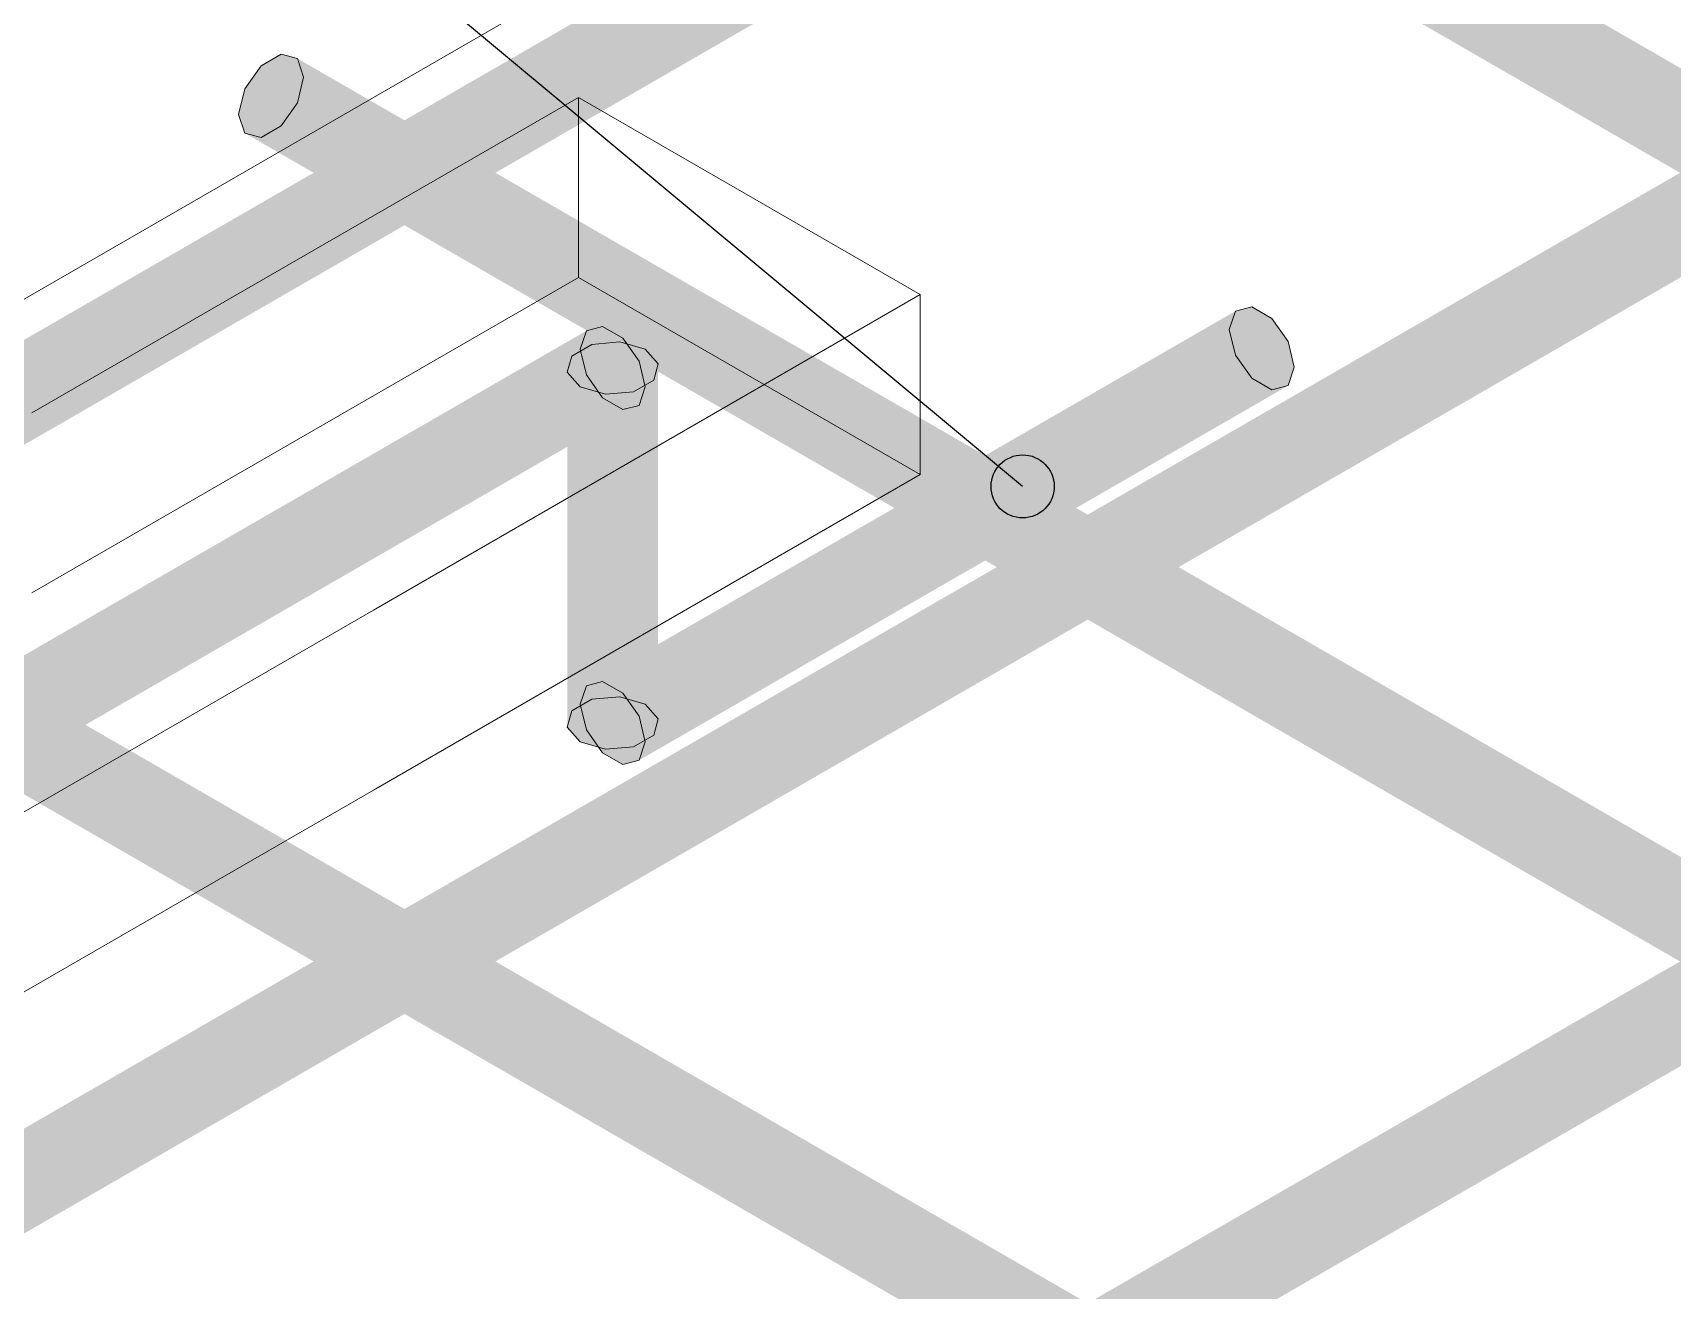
# Model space of a CAD drawing. Header units: metres. Extents: x 349021 to 349543, y 9281040 to 9281959.
# Drawn here: x 349206.8509 to 349207.2665, y 9281042.103 to 9281042.4219 of the extents above; entities that cross this region are included whole.
import ezdxf

# ---------------------------------------------------------------- set-up
doc = ezdxf.new("R2010")
doc.units = ezdxf.units.M
doc.header["$LTSCALE"] = 0.25
doc.layers.add('ISO-3D', color=7, linetype='CONTINUOUS', lineweight=13)
doc.layers.add('ISO-3D-ARISTAS', color=250, linetype='CONTINUOUS', lineweight=13)
doc.layers.add('LLAMADAS-NUM', color=30, linetype='CONTINUOUS', lineweight=25, true_color=0xc05014)

msp = doc.modelspace()

# ---------------------------------------------------------------- linework, layer by layer
at = {"layer": 'ISO-3D', "true_color": 0x865538}
for points in [[(349207.24714, 9281042.41808), (349207.24301, 9281042.41224), (349207.16453, 9281042.46577), (349207.16041, 9281042.45993)], [(349207.25223, 9281042.4029), (349207.25636, 9281042.40874), (349207.16963, 9281042.4506), (349207.17375, 9281042.45644)], [(349207.32974, 9281042.37039), (349207.32562, 9281042.36454), (349207.24714, 9281042.41808), (349207.24301, 9281042.41224)], [(349206.99133, 9281042.36577), (349206.9872, 9281042.35993), (349206.90872, 9281042.41346), (349206.9046, 9281042.40762)], [(349207.33484, 9281042.35521), (349207.33896, 9281042.36105), (349207.25223, 9281042.4029), (349207.25636, 9281042.40874)], [(349206.99642, 9281042.3506), (349207.00055, 9281042.35644), (349206.91382, 9281042.39829), (349206.91794, 9281042.40413)], [(349207.07393, 9281042.31808), (349207.06981, 9281042.31224), (349206.99133, 9281042.36577), (349206.9872, 9281042.35993)], [(349207.07903, 9281042.3029), (349207.08315, 9281042.30874), (349206.99642, 9281042.3506), (349207.00055, 9281042.35644)], [(349207.15654, 9281042.27039), (349207.15241, 9281042.26454), (349207.07393, 9281042.31808), (349207.06981, 9281042.31224)], [(349207.16163, 9281042.25521), (349207.16576, 9281042.26105), (349207.07903, 9281042.3029), (349207.08315, 9281042.30874)], [(349207.23914, 9281042.22269), (349207.23502, 9281042.21685), (349207.15654, 9281042.27039), (349207.15241, 9281042.26454)], [(349206.90073, 9281042.21808), (349206.8966, 9281042.21224), (349206.81812, 9281042.26577), (349206.814, 9281042.25993)], [(349207.24424, 9281042.20752), (349207.24836, 9281042.21336), (349207.16163, 9281042.25521), (349207.16576, 9281042.26105)], [(349206.90582, 9281042.2029), (349206.90995, 9281042.20874), (349206.82322, 9281042.2506), (349206.82734, 9281042.25644)], [(349207.32175, 9281042.175), (349207.31762, 9281042.16916), (349207.23914, 9281042.22269), (349207.23502, 9281042.21685)], [(349206.98333, 9281042.17039), (349206.97921, 9281042.16454), (349206.90073, 9281042.21808), (349206.8966, 9281042.21224)], [(349207.32685, 9281042.15983), (349207.33097, 9281042.16567), (349207.24424, 9281042.20752), (349207.24836, 9281042.21336)], [(349206.98843, 9281042.15521), (349206.99255, 9281042.16105), (349206.90582, 9281042.2029), (349206.90995, 9281042.20874)], [(349207.06594, 9281042.12269), (349207.06181, 9281042.11685), (349206.98333, 9281042.17039), (349206.97921, 9281042.16454)], [(349207.07104, 9281042.10752), (349207.07516, 9281042.11336), (349206.98843, 9281042.15521), (349206.99255, 9281042.16105)], [(349207.14854, 9281042.075), (349207.14442, 9281042.06916), (349207.06594, 9281042.12269), (349207.06181, 9281042.11685)], [(349207.15364, 9281042.05983), (349207.15777, 9281042.06567), (349207.07104, 9281042.10752), (349207.07516, 9281042.11336)]]:
    msp.add_solid(points, dxfattribs=at)
at = {"layer": 'ISO-3D', "true_color": 0x7c4f34}
for points in [[(349207.25223, 9281042.42102), (349207.24714, 9281042.41808), (349207.16963, 9281042.46871), (349207.16453, 9281042.46577)], [(349207.04195, 9281042.45428), (349207.04705, 9281042.45134), (349206.95935, 9281042.40659), (349206.96445, 9281042.40364)], [(349207.24714, 9281042.39996), (349207.25223, 9281042.4029), (349207.16453, 9281042.44765), (349207.16963, 9281042.4506)], [(349207.04705, 9281042.43322), (349207.04195, 9281042.43616), (349206.96445, 9281042.38553), (349206.95935, 9281042.38847)], [(349207.33484, 9281042.37333), (349207.32974, 9281042.37039), (349207.25223, 9281042.42102), (349207.24714, 9281042.41808)], [(349206.99642, 9281042.36871), (349206.99133, 9281042.36577), (349206.91382, 9281042.41641), (349206.90872, 9281042.41346)], [(349206.95935, 9281042.40659), (349206.96445, 9281042.40364), (349206.87674, 9281042.35889), (349206.88184, 9281042.35595)], [(349207.32974, 9281042.35227), (349207.33484, 9281042.35521), (349207.24714, 9281042.39996), (349207.25223, 9281042.4029)], [(349206.99133, 9281042.34765), (349206.99642, 9281042.3506), (349206.90872, 9281042.39534), (349206.91382, 9281042.39829)], [(349207.29777, 9281042.40197), (349207.30286, 9281042.39903), (349207.21516, 9281042.35428), (349207.22026, 9281042.35134)], [(349206.96445, 9281042.38553), (349206.95935, 9281042.38847), (349206.88184, 9281042.33783), (349206.87674, 9281042.34078)], [(349207.30286, 9281042.38091), (349207.29777, 9281042.38385), (349207.22026, 9281042.33322), (349207.21516, 9281042.33616)], [(349207.07903, 9281042.32102), (349207.07393, 9281042.31808), (349206.99642, 9281042.36871), (349206.99133, 9281042.36577)], [(349206.87674, 9281042.35889), (349206.88184, 9281042.35595), (349206.79414, 9281042.3112), (349206.79924, 9281042.30826)], [(349207.21516, 9281042.35428), (349207.22026, 9281042.35134), (349207.13255, 9281042.30659), (349207.13765, 9281042.30364)], [(349207.07393, 9281042.29996), (349207.07903, 9281042.3029), (349206.99133, 9281042.34765), (349206.99642, 9281042.3506)], [(349206.88184, 9281042.33783), (349206.87674, 9281042.34078), (349206.79924, 9281042.29014), (349206.79414, 9281042.29308)], [(349207.22026, 9281042.33322), (349207.21516, 9281042.33616), (349207.13765, 9281042.28553), (349207.13255, 9281042.28847)], [(349207.16163, 9281042.27333), (349207.15654, 9281042.27039), (349207.07903, 9281042.32102), (349207.07393, 9281042.31808)], [(349207.13255, 9281042.30659), (349207.13765, 9281042.30364), (349207.04995, 9281042.25889), (349207.05505, 9281042.25595)], [(349207.15654, 9281042.25227), (349207.16163, 9281042.25521), (349207.07393, 9281042.29996), (349207.07903, 9281042.3029)], [(349207.13765, 9281042.28553), (349207.13255, 9281042.28847), (349207.05505, 9281042.23783), (349207.04995, 9281042.24078)], [(349207.24424, 9281042.22564), (349207.23914, 9281042.22269), (349207.16163, 9281042.27333), (349207.15654, 9281042.27039)], [(349206.90582, 9281042.22102), (349206.90073, 9281042.21808), (349206.82322, 9281042.26871), (349206.81812, 9281042.26577)], [(349207.04995, 9281042.25889), (349207.05505, 9281042.25595), (349206.96734, 9281042.2112), (349206.97244, 9281042.20826)], [(349207.23914, 9281042.20458), (349207.24424, 9281042.20752), (349207.15654, 9281042.25227), (349207.16163, 9281042.25521)], [(349206.90073, 9281042.19996), (349206.90582, 9281042.2029), (349206.81812, 9281042.24765), (349206.82322, 9281042.2506)], [(349207.05505, 9281042.23783), (349207.04995, 9281042.24078), (349206.97244, 9281042.19014), (349206.96734, 9281042.19308)], [(349207.32685, 9281042.17794), (349207.32175, 9281042.175), (349207.24424, 9281042.22564), (349207.23914, 9281042.22269)], [(349206.98843, 9281042.17333), (349206.98333, 9281042.17039), (349206.90582, 9281042.22102), (349206.90073, 9281042.21808)], [(349206.96734, 9281042.2112), (349206.97244, 9281042.20826), (349206.88474, 9281042.16351), (349206.88984, 9281042.16057)], [(349207.32175, 9281042.15688), (349207.32685, 9281042.15983), (349207.23914, 9281042.20458), (349207.24424, 9281042.20752)], [(349206.98333, 9281042.15227), (349206.98843, 9281042.15521), (349206.90073, 9281042.19996), (349206.90582, 9281042.2029)], [(349207.30576, 9281042.20659), (349207.31086, 9281042.20364), (349207.22315, 9281042.15889), (349207.22825, 9281042.15595)], [(349206.97244, 9281042.19014), (349206.96734, 9281042.19308), (349206.88984, 9281042.14245), (349206.88474, 9281042.14539)], [(349207.31086, 9281042.18553), (349207.30576, 9281042.18847), (349207.22825, 9281042.13783), (349207.22315, 9281042.14078)], [(349207.07104, 9281042.12564), (349207.06594, 9281042.12269), (349206.98843, 9281042.17333), (349206.98333, 9281042.17039)], [(349206.88474, 9281042.16351), (349206.88984, 9281042.16057), (349206.80213, 9281042.11582), (349206.80723, 9281042.11287)], [(349207.22315, 9281042.15889), (349207.22825, 9281042.15595), (349207.14055, 9281042.1112), (349207.14565, 9281042.10826)], [(349207.06594, 9281042.10458), (349207.07104, 9281042.10752), (349206.98333, 9281042.15227), (349206.98843, 9281042.15521)], [(349206.88984, 9281042.14245), (349206.88474, 9281042.14539), (349206.80723, 9281042.09476), (349206.80213, 9281042.0977)], [(349207.22825, 9281042.13783), (349207.22315, 9281042.14078), (349207.14565, 9281042.09014), (349207.14055, 9281042.09308)], [(349207.15364, 9281042.07794), (349207.14854, 9281042.075), (349207.07104, 9281042.12564), (349207.06594, 9281042.12269)], [(349207.14055, 9281042.1112), (349207.14565, 9281042.10826), (349207.05794, 9281042.06351), (349207.06304, 9281042.06057)], [(349207.14854, 9281042.05688), (349207.15364, 9281042.05983), (349207.06594, 9281042.10458), (349207.07104, 9281042.10752)]]:
    msp.add_solid(points, dxfattribs=at)
at = {"layer": 'ISO-3D', "true_color": 0x603d28}
for points in [[(349207.25636, 9281042.41994), (349207.25223, 9281042.42102), (349207.17375, 9281042.46763), (349207.16963, 9281042.46871)], [(349207.25793, 9281042.41525), (349207.25636, 9281042.41994), (349207.17533, 9281042.46295), (349207.17375, 9281042.46763)], [(349207.24144, 9281042.40573), (349207.24301, 9281042.40104), (349207.15883, 9281042.45342), (349207.16041, 9281042.44873)], [(349207.24301, 9281042.40104), (349207.24714, 9281042.39996), (349207.16041, 9281042.44873), (349207.16453, 9281042.44765)], [(349207.33896, 9281042.37225), (349207.33484, 9281042.37333), (349207.25636, 9281042.41994), (349207.25223, 9281042.42102)], [(349207.34054, 9281042.36756), (349207.33896, 9281042.37225), (349207.25793, 9281042.41525), (349207.25636, 9281042.41994)], [(349207.00055, 9281042.36763), (349206.99642, 9281042.36871), (349206.91794, 9281042.41533), (349206.91382, 9281042.41641)], [(349207.00212, 9281042.36295), (349207.00055, 9281042.36763), (349206.91952, 9281042.41064), (349206.91794, 9281042.41533)], [(349207.32404, 9281042.35804), (349207.32562, 9281042.35335), (349207.24144, 9281042.40573), (349207.24301, 9281042.40104)], [(349206.98563, 9281042.35342), (349206.9872, 9281042.34873), (349206.90302, 9281042.40111), (349206.9046, 9281042.39642)], [(349207.32562, 9281042.35335), (349207.32974, 9281042.35227), (349207.24301, 9281042.40104), (349207.24714, 9281042.39996)], [(349206.9872, 9281042.34873), (349206.99133, 9281042.34765), (349206.9046, 9281042.39642), (349206.90872, 9281042.39534)], [(349207.08315, 9281042.31994), (349207.07903, 9281042.32102), (349207.00055, 9281042.36763), (349206.99642, 9281042.36871)], [(349207.08473, 9281042.31525), (349207.08315, 9281042.31994), (349207.00212, 9281042.36295), (349207.00055, 9281042.36763)], [(349207.06823, 9281042.30573), (349207.06981, 9281042.30104), (349206.98563, 9281042.35342), (349206.9872, 9281042.34873)], [(349207.06981, 9281042.30104), (349207.07393, 9281042.29996), (349206.9872, 9281042.34873), (349206.99133, 9281042.34765)], [(349207.16576, 9281042.27225), (349207.16163, 9281042.27333), (349207.08315, 9281042.31994), (349207.07903, 9281042.32102)], [(349207.16733, 9281042.26756), (349207.16576, 9281042.27225), (349207.08473, 9281042.31525), (349207.08315, 9281042.31994)], [(349207.15084, 9281042.25804), (349207.15241, 9281042.25335), (349207.06823, 9281042.30573), (349207.06981, 9281042.30104)], [(349207.15241, 9281042.25335), (349207.15654, 9281042.25227), (349207.06981, 9281042.30104), (349207.07393, 9281042.29996)], [(349207.24836, 9281042.22456), (349207.24424, 9281042.22564), (349207.16576, 9281042.27225), (349207.16163, 9281042.27333)], [(349207.24994, 9281042.21987), (349207.24836, 9281042.22456), (349207.16733, 9281042.26756), (349207.16576, 9281042.27225)], [(349206.90995, 9281042.21994), (349206.90582, 9281042.22102), (349206.82734, 9281042.26763), (349206.82322, 9281042.26871)], [(349206.91152, 9281042.21525), (349206.90995, 9281042.21994), (349206.82892, 9281042.26295), (349206.82734, 9281042.26763)], [(349207.23344, 9281042.21034), (349207.23502, 9281042.20565), (349207.15084, 9281042.25804), (349207.15241, 9281042.25335)], [(349206.89503, 9281042.20573), (349206.8966, 9281042.20104), (349206.81242, 9281042.25342), (349206.814, 9281042.24873)], [(349207.23502, 9281042.20565), (349207.23914, 9281042.20458), (349207.15241, 9281042.25335), (349207.15654, 9281042.25227)], [(349206.8966, 9281042.20104), (349206.90073, 9281042.19996), (349206.814, 9281042.24873), (349206.81812, 9281042.24765)], [(349207.33097, 9281042.17687), (349207.32685, 9281042.17794), (349207.24836, 9281042.22456), (349207.24424, 9281042.22564)], [(349207.33255, 9281042.17218), (349207.33097, 9281042.17687), (349207.24994, 9281042.21987), (349207.24836, 9281042.22456)], [(349206.99255, 9281042.17225), (349206.98843, 9281042.17333), (349206.90995, 9281042.21994), (349206.90582, 9281042.22102)], [(349206.99413, 9281042.16756), (349206.99255, 9281042.17225), (349206.91152, 9281042.21525), (349206.90995, 9281042.21994)], [(349207.31605, 9281042.16265), (349207.31762, 9281042.15796), (349207.23344, 9281042.21034), (349207.23502, 9281042.20565)], [(349206.97763, 9281042.15804), (349206.97921, 9281042.15335), (349206.89503, 9281042.20573), (349206.8966, 9281042.20104)], [(349207.31762, 9281042.15796), (349207.32175, 9281042.15688), (349207.23502, 9281042.20565), (349207.23914, 9281042.20458)], [(349206.97921, 9281042.15335), (349206.98333, 9281042.15227), (349206.8966, 9281042.20104), (349206.90073, 9281042.19996)], [(349207.07516, 9281042.12456), (349207.07104, 9281042.12564), (349206.99255, 9281042.17225), (349206.98843, 9281042.17333)], [(349207.07674, 9281042.11987), (349207.07516, 9281042.12456), (349206.99413, 9281042.16756), (349206.99255, 9281042.17225)], [(349207.06024, 9281042.11034), (349207.06181, 9281042.10565), (349206.97763, 9281042.15804), (349206.97921, 9281042.15335)], [(349207.06181, 9281042.10565), (349207.06594, 9281042.10458), (349206.97921, 9281042.15335), (349206.98333, 9281042.15227)], [(349207.15777, 9281042.07687), (349207.15364, 9281042.07794), (349207.07516, 9281042.12456), (349207.07104, 9281042.12564)], [(349207.15934, 9281042.07218), (349207.15777, 9281042.07687), (349207.07674, 9281042.11987), (349207.07516, 9281042.12456)], [(349207.14284, 9281042.06265), (349207.14442, 9281042.05796), (349207.06024, 9281042.11034), (349207.06181, 9281042.10565)], [(349207.14442, 9281042.05796), (349207.14854, 9281042.05688), (349207.06181, 9281042.10565), (349207.06594, 9281042.10458)]]:
    msp.add_solid(points, dxfattribs=at)
at = {"layer": 'ISO-3D', "true_color": 0x7b4f34}
for points in [[(349207.25636, 9281042.40874), (349207.25793, 9281042.41525), (349207.17375, 9281042.45644), (349207.17533, 9281042.46295)], [(349207.24301, 9281042.41224), (349207.24144, 9281042.40573), (349207.16041, 9281042.45993), (349207.15883, 9281042.45342)], [(349207.33896, 9281042.36105), (349207.34054, 9281042.36756), (349207.25636, 9281042.40874), (349207.25793, 9281042.41525)], [(349207.00055, 9281042.35644), (349207.00212, 9281042.36295), (349206.91794, 9281042.40413), (349206.91952, 9281042.41064)], [(349207.32562, 9281042.36454), (349207.32404, 9281042.35804), (349207.24301, 9281042.41224), (349207.24144, 9281042.40573)], [(349206.9872, 9281042.35993), (349206.98563, 9281042.35342), (349206.9046, 9281042.40762), (349206.90302, 9281042.40111)], [(349207.08315, 9281042.30874), (349207.08473, 9281042.31525), (349207.00055, 9281042.35644), (349207.00212, 9281042.36295)], [(349207.06981, 9281042.31224), (349207.06823, 9281042.30573), (349206.9872, 9281042.35993), (349206.98563, 9281042.35342)], [(349207.16576, 9281042.26105), (349207.16733, 9281042.26756), (349207.08315, 9281042.30874), (349207.08473, 9281042.31525)], [(349207.15241, 9281042.26454), (349207.15084, 9281042.25804), (349207.06981, 9281042.31224), (349207.06823, 9281042.30573)], [(349207.24836, 9281042.21336), (349207.24994, 9281042.21987), (349207.16576, 9281042.26105), (349207.16733, 9281042.26756)], [(349206.90995, 9281042.20874), (349206.91152, 9281042.21525), (349206.82734, 9281042.25644), (349206.82892, 9281042.26295)], [(349207.23502, 9281042.21685), (349207.23344, 9281042.21034), (349207.15241, 9281042.26454), (349207.15084, 9281042.25804)], [(349206.8966, 9281042.21224), (349206.89503, 9281042.20573), (349206.814, 9281042.25993), (349206.81242, 9281042.25342)], [(349207.33097, 9281042.16567), (349207.33255, 9281042.17218), (349207.24836, 9281042.21336), (349207.24994, 9281042.21987)], [(349207.31762, 9281042.16916), (349207.31605, 9281042.16265), (349207.23502, 9281042.21685), (349207.23344, 9281042.21034)], [(349206.97921, 9281042.16454), (349206.97763, 9281042.15804), (349206.8966, 9281042.21224), (349206.89503, 9281042.20573)], [(349206.99255, 9281042.16105), (349206.99413, 9281042.16756), (349206.90995, 9281042.20874), (349206.91152, 9281042.21525)], [(349207.07516, 9281042.11336), (349207.07674, 9281042.11987), (349206.99255, 9281042.16105), (349206.99413, 9281042.16756)], [(349207.06181, 9281042.11685), (349207.06024, 9281042.11034), (349206.97921, 9281042.16454), (349206.97763, 9281042.15804)], [(349207.15777, 9281042.06567), (349207.15934, 9281042.07218), (349207.07516, 9281042.11336), (349207.07674, 9281042.11987)], [(349207.14442, 9281042.06916), (349207.14284, 9281042.06265), (349207.06181, 9281042.11685), (349207.06024, 9281042.11034)]]:
    msp.add_solid(points, dxfattribs=at)
at = {"layer": 'ISO-3D', "true_color": 0x553624}
for points in [[(349207.03626, 9281042.44851), (349207.03783, 9281042.4532), (349206.95365, 9281042.40082), (349206.95523, 9281042.40551)], [(349207.05275, 9281042.43899), (349207.05118, 9281042.4343), (349206.97015, 9281042.39129), (349206.96857, 9281042.3866)], [(349206.95365, 9281042.40082), (349206.95523, 9281042.40551), (349206.87104, 9281042.35313), (349206.87262, 9281042.35782)], [(349207.29207, 9281042.3962), (349207.29364, 9281042.40089), (349207.20946, 9281042.34851), (349207.21104, 9281042.3532)], [(349206.97015, 9281042.39129), (349206.96857, 9281042.3866), (349206.88754, 9281042.3436), (349206.88597, 9281042.33891)], [(349207.30856, 9281042.38668), (349207.30699, 9281042.38199), (349207.22596, 9281042.33899), (349207.22438, 9281042.3343)], [(349206.87104, 9281042.35313), (349206.87262, 9281042.35782), (349206.78844, 9281042.30543), (349206.79001, 9281042.31012)], [(349207.20946, 9281042.34851), (349207.21104, 9281042.3532), (349207.12685, 9281042.30082), (349207.12843, 9281042.30551)], [(349206.88754, 9281042.3436), (349206.88597, 9281042.33891), (349206.80494, 9281042.29591), (349206.80336, 9281042.29122)], [(349207.22596, 9281042.33899), (349207.22438, 9281042.3343), (349207.14335, 9281042.29129), (349207.14178, 9281042.2866)], [(349207.12685, 9281042.30082), (349207.12843, 9281042.30551), (349207.04425, 9281042.25313), (349207.04582, 9281042.25782)], [(349207.14335, 9281042.29129), (349207.14178, 9281042.2866), (349207.06075, 9281042.2436), (349207.05917, 9281042.23891)], [(349207.04425, 9281042.25313), (349207.04582, 9281042.25782), (349206.96164, 9281042.20543), (349206.96322, 9281042.21012)], [(349207.06075, 9281042.2436), (349207.05917, 9281042.23891), (349206.97814, 9281042.19591), (349206.97657, 9281042.19122)], [(349206.96164, 9281042.20543), (349206.96322, 9281042.21012), (349206.87904, 9281042.15774), (349206.88061, 9281042.16243)], [(349207.30006, 9281042.20082), (349207.30164, 9281042.20551), (349207.21745, 9281042.15313), (349207.21903, 9281042.15782)], [(349206.97814, 9281042.19591), (349206.97657, 9281042.19122), (349206.89554, 9281042.14822), (349206.89396, 9281042.14353)], [(349207.31656, 9281042.19129), (349207.31498, 9281042.1866), (349207.23395, 9281042.1436), (349207.23238, 9281042.13891)], [(349206.87904, 9281042.15774), (349206.88061, 9281042.16243), (349206.79643, 9281042.11005), (349206.79801, 9281042.11474)], [(349207.21745, 9281042.15313), (349207.21903, 9281042.15782), (349207.13485, 9281042.10543), (349207.13642, 9281042.11012)], [(349206.89554, 9281042.14822), (349206.89396, 9281042.14353), (349206.81293, 9281042.10052), (349206.81136, 9281042.09583)], [(349207.23395, 9281042.1436), (349207.23238, 9281042.13891), (349207.15135, 9281042.09591), (349207.14977, 9281042.09122)], [(349207.13485, 9281042.10543), (349207.13642, 9281042.11012), (349207.05224, 9281042.05774), (349207.05382, 9281042.06243)]]:
    msp.add_solid(points, dxfattribs=at)
at = {"layer": 'ISO-3D', "true_color": 0x67422b}
for points in [[(349207.03783, 9281042.4532), (349207.04195, 9281042.45428), (349206.95523, 9281042.40551), (349206.95935, 9281042.40659)], [(349207.05118, 9281042.4343), (349207.04705, 9281042.43322), (349206.96857, 9281042.3866), (349206.96445, 9281042.38553)], [(349206.95523, 9281042.40551), (349206.95935, 9281042.40659), (349206.87262, 9281042.35782), (349206.87674, 9281042.35889)], [(349207.29364, 9281042.40089), (349207.29777, 9281042.40197), (349207.21104, 9281042.3532), (349207.21516, 9281042.35428)], [(349206.96857, 9281042.3866), (349206.96445, 9281042.38553), (349206.88597, 9281042.33891), (349206.88184, 9281042.33783)], [(349207.30699, 9281042.38199), (349207.30286, 9281042.38091), (349207.22438, 9281042.3343), (349207.22026, 9281042.33322)], [(349206.87262, 9281042.35782), (349206.87674, 9281042.35889), (349206.79001, 9281042.31012), (349206.79414, 9281042.3112)], [(349207.21104, 9281042.3532), (349207.21516, 9281042.35428), (349207.12843, 9281042.30551), (349207.13255, 9281042.30659)], [(349206.88597, 9281042.33891), (349206.88184, 9281042.33783), (349206.80336, 9281042.29122), (349206.79924, 9281042.29014)], [(349207.22438, 9281042.3343), (349207.22026, 9281042.33322), (349207.14178, 9281042.2866), (349207.13765, 9281042.28553)], [(349207.12843, 9281042.30551), (349207.13255, 9281042.30659), (349207.04582, 9281042.25782), (349207.04995, 9281042.25889)], [(349207.14178, 9281042.2866), (349207.13765, 9281042.28553), (349207.05917, 9281042.23891), (349207.05505, 9281042.23783)], [(349207.04582, 9281042.25782), (349207.04995, 9281042.25889), (349206.96322, 9281042.21012), (349206.96734, 9281042.2112)], [(349207.05917, 9281042.23891), (349207.05505, 9281042.23783), (349206.97657, 9281042.19122), (349206.97244, 9281042.19014)], [(349206.96322, 9281042.21012), (349206.96734, 9281042.2112), (349206.88061, 9281042.16243), (349206.88474, 9281042.16351)], [(349207.30164, 9281042.20551), (349207.30576, 9281042.20659), (349207.21903, 9281042.15782), (349207.22315, 9281042.15889)], [(349206.97657, 9281042.19122), (349206.97244, 9281042.19014), (349206.89396, 9281042.14353), (349206.88984, 9281042.14245)], [(349207.31498, 9281042.1866), (349207.31086, 9281042.18553), (349207.23238, 9281042.13891), (349207.22825, 9281042.13783)], [(349206.88061, 9281042.16243), (349206.88474, 9281042.16351), (349206.79801, 9281042.11474), (349206.80213, 9281042.11582)], [(349207.21903, 9281042.15782), (349207.22315, 9281042.15889), (349207.13642, 9281042.11012), (349207.14055, 9281042.1112)], [(349206.89396, 9281042.14353), (349206.88984, 9281042.14245), (349206.81136, 9281042.09583), (349206.80723, 9281042.09476)], [(349207.23238, 9281042.13891), (349207.22825, 9281042.13783), (349207.14977, 9281042.09122), (349207.14565, 9281042.09014)], [(349207.13642, 9281042.11012), (349207.14055, 9281042.1112), (349207.05382, 9281042.06243), (349207.05794, 9281042.06351)]]:
    msp.add_solid(points, dxfattribs=at)
at = {"layer": 'ISO-3D', "true_color": 0x70472f}
for points in [[(349207.03783, 9281042.442), (349207.03626, 9281042.44851), (349206.95523, 9281042.39431), (349206.95365, 9281042.40082)], [(349207.05118, 9281042.44549), (349207.05275, 9281042.43899), (349206.96857, 9281042.3978), (349206.97015, 9281042.39129)], [(349206.95523, 9281042.39431), (349206.95365, 9281042.40082), (349206.87262, 9281042.34662), (349206.87104, 9281042.35313)], [(349206.96857, 9281042.3978), (349206.97015, 9281042.39129), (349206.88597, 9281042.35011), (349206.88754, 9281042.3436)], [(349207.29364, 9281042.38969), (349207.29207, 9281042.3962), (349207.21104, 9281042.342), (349207.20946, 9281042.34851)], [(349207.30699, 9281042.39319), (349207.30856, 9281042.38668), (349207.22438, 9281042.34549), (349207.22596, 9281042.33899)], [(349206.87262, 9281042.34662), (349206.87104, 9281042.35313), (349206.79001, 9281042.29893), (349206.78844, 9281042.30543)], [(349206.88597, 9281042.35011), (349206.88754, 9281042.3436), (349206.80336, 9281042.30242), (349206.80494, 9281042.29591)], [(349207.21104, 9281042.342), (349207.20946, 9281042.34851), (349207.12843, 9281042.29431), (349207.12685, 9281042.30082)], [(349207.22438, 9281042.34549), (349207.22596, 9281042.33899), (349207.14178, 9281042.2978), (349207.14335, 9281042.29129)], [(349207.12843, 9281042.29431), (349207.12685, 9281042.30082), (349207.04582, 9281042.24662), (349207.04425, 9281042.25313)], [(349207.14178, 9281042.2978), (349207.14335, 9281042.29129), (349207.05917, 9281042.25011), (349207.06075, 9281042.2436)], [(349207.04582, 9281042.24662), (349207.04425, 9281042.25313), (349206.96322, 9281042.19893), (349206.96164, 9281042.20543)], [(349207.05917, 9281042.25011), (349207.06075, 9281042.2436), (349206.97657, 9281042.20242), (349206.97814, 9281042.19591)], [(349206.96322, 9281042.19893), (349206.96164, 9281042.20543), (349206.88061, 9281042.15123), (349206.87904, 9281042.15774)], [(349206.97657, 9281042.20242), (349206.97814, 9281042.19591), (349206.89396, 9281042.15472), (349206.89554, 9281042.14822)], [(349207.30164, 9281042.19431), (349207.30006, 9281042.20082), (349207.21903, 9281042.14662), (349207.21745, 9281042.15313)], [(349207.31498, 9281042.1978), (349207.31656, 9281042.19129), (349207.23238, 9281042.15011), (349207.23395, 9281042.1436)], [(349206.88061, 9281042.15123), (349206.87904, 9281042.15774), (349206.79801, 9281042.10354), (349206.79643, 9281042.11005)], [(349206.89396, 9281042.15472), (349206.89554, 9281042.14822), (349206.81136, 9281042.10703), (349206.81293, 9281042.10052)], [(349207.21903, 9281042.14662), (349207.21745, 9281042.15313), (349207.13642, 9281042.09893), (349207.13485, 9281042.10543)], [(349207.23238, 9281042.15011), (349207.23395, 9281042.1436), (349207.14977, 9281042.10242), (349207.15135, 9281042.09591)], [(349207.13642, 9281042.09893), (349207.13485, 9281042.10543), (349207.05382, 9281042.05123), (349207.05224, 9281042.05774)]]:
    msp.add_solid(points, dxfattribs=at)
at = {"layer": 'ISO-3D', "true_color": 0x7f5135}
for points in [[(349207.04705, 9281042.45134), (349207.05118, 9281042.44549), (349206.96445, 9281042.40364), (349206.96857, 9281042.3978)], [(349207.04195, 9281042.43616), (349207.03783, 9281042.442), (349206.95935, 9281042.38847), (349206.95523, 9281042.39431)], [(349206.96445, 9281042.40364), (349206.96857, 9281042.3978), (349206.88184, 9281042.35595), (349206.88597, 9281042.35011)], [(349207.30286, 9281042.39903), (349207.30699, 9281042.39319), (349207.22026, 9281042.35134), (349207.22438, 9281042.34549)], [(349206.95935, 9281042.38847), (349206.95523, 9281042.39431), (349206.87674, 9281042.34078), (349206.87262, 9281042.34662)], [(349207.29777, 9281042.38385), (349207.29364, 9281042.38969), (349207.21516, 9281042.33616), (349207.21104, 9281042.342)], [(349206.88184, 9281042.35595), (349206.88597, 9281042.35011), (349206.79924, 9281042.30826), (349206.80336, 9281042.30242)], [(349207.22026, 9281042.35134), (349207.22438, 9281042.34549), (349207.13765, 9281042.30364), (349207.14178, 9281042.2978)], [(349206.87674, 9281042.34078), (349206.87262, 9281042.34662), (349206.79414, 9281042.29308), (349206.79001, 9281042.29893)], [(349207.21516, 9281042.33616), (349207.21104, 9281042.342), (349207.13255, 9281042.28847), (349207.12843, 9281042.29431)], [(349207.13765, 9281042.30364), (349207.14178, 9281042.2978), (349207.05505, 9281042.25595), (349207.05917, 9281042.25011)], [(349207.13255, 9281042.28847), (349207.12843, 9281042.29431), (349207.04995, 9281042.24078), (349207.04582, 9281042.24662)], [(349207.05505, 9281042.25595), (349207.05917, 9281042.25011), (349206.97244, 9281042.20826), (349206.97657, 9281042.20242)], [(349207.04995, 9281042.24078), (349207.04582, 9281042.24662), (349206.96734, 9281042.19308), (349206.96322, 9281042.19893)], [(349206.97244, 9281042.20826), (349206.97657, 9281042.20242), (349206.88984, 9281042.16057), (349206.89396, 9281042.15472)], [(349207.31086, 9281042.20364), (349207.31498, 9281042.1978), (349207.22825, 9281042.15595), (349207.23238, 9281042.15011)], [(349206.96734, 9281042.19308), (349206.96322, 9281042.19893), (349206.88474, 9281042.14539), (349206.88061, 9281042.15123)], [(349207.30576, 9281042.18847), (349207.30164, 9281042.19431), (349207.22315, 9281042.14078), (349207.21903, 9281042.14662)], [(349206.88984, 9281042.16057), (349206.89396, 9281042.15472), (349206.80723, 9281042.11287), (349206.81136, 9281042.10703)], [(349207.22825, 9281042.15595), (349207.23238, 9281042.15011), (349207.14565, 9281042.10826), (349207.14977, 9281042.10242)], [(349206.88474, 9281042.14539), (349206.88061, 9281042.15123), (349206.80213, 9281042.0977), (349206.79801, 9281042.10354)], [(349207.22315, 9281042.14078), (349207.21903, 9281042.14662), (349207.14055, 9281042.09308), (349207.13642, 9281042.09893)], [(349207.14565, 9281042.10826), (349207.14977, 9281042.10242), (349207.06304, 9281042.06057), (349207.06717, 9281042.05472)]]:
    msp.add_solid(points, dxfattribs=at)
at = {"layer": 'ISO-3D', "true_color": 0x643f2a}
for points in [[(349206.91127, 9281042.40587), (349206.91382, 9281042.41641), (349206.90872, 9281042.41346)], [(349206.91127, 9281042.40587), (349206.91794, 9281042.41533), (349206.91382, 9281042.41641)], [(349206.91127, 9281042.40587), (349206.91952, 9281042.41064), (349206.91794, 9281042.41533)], [(349206.91127, 9281042.40587), (349206.90872, 9281042.41346), (349206.9046, 9281042.40762)], [(349206.91127, 9281042.40587), (349206.91794, 9281042.40413), (349206.91952, 9281042.41064)], [(349206.91127, 9281042.40587), (349206.9046, 9281042.40762), (349206.90302, 9281042.40111)], [(349206.91127, 9281042.40587), (349206.90302, 9281042.40111), (349206.9046, 9281042.39642)], [(349206.91127, 9281042.40587), (349206.9046, 9281042.39642), (349206.90872, 9281042.39534)], [(349206.91127, 9281042.40587), (349206.90872, 9281042.39534), (349206.91382, 9281042.39829)], [(349206.91127, 9281042.40587), (349206.91382, 9281042.39829), (349206.91794, 9281042.40413)]]:
    msp.add_solid(points, dxfattribs=at)
at = {"layer": 'ISO-3D', "true_color": 0x4f4d49}
for points in [[(349207.15417, 9281042.34659), (349207.15574, 9281042.35128), (349207.0719, 9281042.29909), (349207.07347, 9281042.30378)], [(349206.98962, 9281042.34159), (349206.9912, 9281042.34628), (349206.92034, 9281042.30159), (349206.92192, 9281042.30628)], [(349207.17067, 9281042.33706), (349207.16909, 9281042.33237), (349207.08839, 9281042.28956), (349207.08682, 9281042.28487)], [(349207.00612, 9281042.33206), (349207.00455, 9281042.32737), (349206.93684, 9281042.29206), (349206.93526, 9281042.28737)], [(349206.92034, 9281042.30159), (349206.92192, 9281042.30628), (349206.85106, 9281042.26159), (349206.85263, 9281042.26628)], [(349207.0719, 9281042.29909), (349207.07347, 9281042.30378), (349206.98962, 9281042.25159), (349206.9912, 9281042.25628)], [(349206.93684, 9281042.29206), (349206.93526, 9281042.28737), (349206.86756, 9281042.25206), (349206.86598, 9281042.24737)], [(349207.08839, 9281042.28956), (349207.08682, 9281042.28487), (349207.00612, 9281042.24206), (349207.00455, 9281042.23737)], [(349206.85106, 9281042.26159), (349206.85263, 9281042.26628), (349206.78178, 9281042.22159), (349206.78335, 9281042.22628)], [(349206.86756, 9281042.25206), (349206.86598, 9281042.24737), (349206.79827, 9281042.21206), (349206.7967, 9281042.20737)]]:
    msp.add_solid(points, dxfattribs=at)
at = {"layer": 'ISO-3D', "true_color": 0x605d58}
for points in [[(349207.15574, 9281042.35128), (349207.15987, 9281042.35236), (349207.07347, 9281042.30378), (349207.0776, 9281042.30486)], [(349206.9912, 9281042.34628), (349206.99532, 9281042.34736), (349206.92192, 9281042.30628), (349206.92604, 9281042.30736)], [(349207.00612, 9281042.25159), (349207.00939, 9281042.24788), (349207.00612, 9281042.34159), (349207.00939, 9281042.33788)], [(349206.98962, 9281042.24206), (349206.98635, 9281042.24577), (349206.98962, 9281042.33206), (349206.98635, 9281042.33577)], [(349207.16909, 9281042.33237), (349207.16497, 9281042.33129), (349207.08682, 9281042.28487), (349207.08269, 9281042.28379)], [(349207.00455, 9281042.32737), (349207.00042, 9281042.32629), (349206.93526, 9281042.28737), (349206.93114, 9281042.28629)], [(349206.92192, 9281042.30628), (349206.92604, 9281042.30736), (349206.85263, 9281042.26628), (349206.85676, 9281042.26736)], [(349207.07347, 9281042.30378), (349207.0776, 9281042.30486), (349206.9912, 9281042.25628), (349206.99532, 9281042.25736)], [(349206.93526, 9281042.28737), (349206.93114, 9281042.28629), (349206.86598, 9281042.24737), (349206.86186, 9281042.24629)], [(349207.08682, 9281042.28487), (349207.08269, 9281042.28379), (349207.00455, 9281042.23737), (349207.00042, 9281042.23629)], [(349206.85263, 9281042.26628), (349206.85676, 9281042.26736), (349206.78335, 9281042.22628), (349206.78748, 9281042.22736)], [(349206.86598, 9281042.24737), (349206.86186, 9281042.24629), (349206.7967, 9281042.20737), (349206.79257, 9281042.20629)]]:
    msp.add_solid(points, dxfattribs=at)
at = {"layer": 'ISO-3D', "true_color": 0x736f6a}
for points in [[(349207.15987, 9281042.35236), (349207.16497, 9281042.34941), (349207.0776, 9281042.30486), (349207.08269, 9281042.30191)], [(349206.99532, 9281042.34736), (349207.00042, 9281042.34441), (349206.92604, 9281042.30736), (349206.93114, 9281042.30441)], [(349206.99787, 9281042.33682), (349206.98748, 9281042.33988), (349206.99258, 9281042.34283)], [(349206.99787, 9281042.33682), (349206.99258, 9281042.34283), (349206.9997, 9281042.34348)], [(349206.99787, 9281042.33682), (349206.9997, 9281042.34348), (349207.00612, 9281042.34159)], [(349206.99787, 9281042.33682), (349207.00612, 9281042.34159), (349207.00939, 9281042.33788)], [(349206.99787, 9281042.33682), (349206.98635, 9281042.33577), (349206.98748, 9281042.33988)], [(349206.99787, 9281042.33682), (349206.98962, 9281042.33206), (349206.98635, 9281042.33577)], [(349206.99787, 9281042.33682), (349206.99605, 9281042.33017), (349206.98962, 9281042.33206)], [(349206.99787, 9281042.33682), (349207.00317, 9281042.33082), (349206.99605, 9281042.33017)], [(349206.99787, 9281042.33682), (349207.00939, 9281042.33788), (349207.00827, 9281042.33377)], [(349206.99787, 9281042.33682), (349207.00827, 9281042.33377), (349207.00317, 9281042.33082)], [(349207.16497, 9281042.33129), (349207.15987, 9281042.33424), (349207.08269, 9281042.28379), (349207.0776, 9281042.28674)], [(349207.00042, 9281042.32629), (349206.99532, 9281042.32924), (349206.93114, 9281042.28629), (349206.92604, 9281042.28924)], [(349206.92604, 9281042.30736), (349206.93114, 9281042.30441), (349206.85676, 9281042.26736), (349206.86186, 9281042.26441)], [(349207.0776, 9281042.30486), (349207.08269, 9281042.30191), (349206.99532, 9281042.25736), (349207.00042, 9281042.25441)], [(349206.93114, 9281042.28629), (349206.92604, 9281042.28924), (349206.86186, 9281042.24629), (349206.85676, 9281042.24924)], [(349207.08269, 9281042.28379), (349207.0776, 9281042.28674), (349207.00042, 9281042.23629), (349206.99532, 9281042.23924)], [(349206.85676, 9281042.26736), (349206.86186, 9281042.26441), (349206.78748, 9281042.22736), (349206.79257, 9281042.22441)], [(349206.99787, 9281042.24682), (349206.98748, 9281042.24988), (349206.99258, 9281042.25283)], [(349206.99787, 9281042.24682), (349206.99258, 9281042.25283), (349206.9997, 9281042.25348)], [(349206.99787, 9281042.24682), (349206.9997, 9281042.25348), (349207.00612, 9281042.25159)], [(349206.86186, 9281042.24629), (349206.85676, 9281042.24924), (349206.79257, 9281042.20629), (349206.78748, 9281042.20924)], [(349206.99787, 9281042.24682), (349206.98635, 9281042.24577), (349206.98748, 9281042.24988)], [(349206.99787, 9281042.24682), (349207.00612, 9281042.25159), (349207.00939, 9281042.24788)], [(349206.99787, 9281042.24682), (349206.98962, 9281042.24206), (349206.98635, 9281042.24577)], [(349206.99787, 9281042.24682), (349206.99605, 9281042.24017), (349206.98962, 9281042.24206)], [(349206.99787, 9281042.24682), (349207.00317, 9281042.24082), (349206.99605, 9281042.24017)], [(349206.99787, 9281042.24682), (349207.00939, 9281042.24788), (349207.00827, 9281042.24377)], [(349206.99787, 9281042.24682), (349207.00827, 9281042.24377), (349207.00317, 9281042.24082)]]:
    msp.add_solid(points, dxfattribs=at)
at = {"layer": 'ISO-3D', "true_color": 0x76726d}
for points in [[(349207.16497, 9281042.34941), (349207.16909, 9281042.34357), (349207.08269, 9281042.30191), (349207.08682, 9281042.29607)], [(349207.00042, 9281042.34441), (349207.00455, 9281042.33857), (349206.93114, 9281042.30441), (349206.93526, 9281042.29857)], [(349207.15987, 9281042.33424), (349207.15574, 9281042.34008), (349207.0776, 9281042.28674), (349207.07347, 9281042.29258)], [(349206.99532, 9281042.32924), (349206.9912, 9281042.33508), (349206.92604, 9281042.28924), (349206.92192, 9281042.29508)], [(349206.93114, 9281042.30441), (349206.93526, 9281042.29857), (349206.86186, 9281042.26441), (349206.86598, 9281042.25857)], [(349207.08269, 9281042.30191), (349207.08682, 9281042.29607), (349207.00042, 9281042.25441), (349207.00455, 9281042.24857)], [(349206.92604, 9281042.28924), (349206.92192, 9281042.29508), (349206.85676, 9281042.24924), (349206.85263, 9281042.25508)], [(349207.0776, 9281042.28674), (349207.07347, 9281042.29258), (349206.99532, 9281042.23924), (349206.9912, 9281042.24508)], [(349206.86186, 9281042.26441), (349206.86598, 9281042.25857), (349206.79257, 9281042.22441), (349206.7967, 9281042.21857)], [(349206.85676, 9281042.24924), (349206.85263, 9281042.25508), (349206.78748, 9281042.20924), (349206.78335, 9281042.21508)]]:
    msp.add_solid(points, dxfattribs=at)
at = {"layer": 'ISO-3D', "true_color": 0x67645f}
for points in [[(349207.16242, 9281042.34182), (349207.15417, 9281042.34659), (349207.15574, 9281042.35128)], [(349207.16242, 9281042.34182), (349207.15574, 9281042.35128), (349207.15987, 9281042.35236)], [(349207.16242, 9281042.34182), (349207.15987, 9281042.35236), (349207.16497, 9281042.34941)], [(349207.16242, 9281042.34182), (349207.16497, 9281042.34941), (349207.16909, 9281042.34357)], [(349206.99787, 9281042.33682), (349206.98962, 9281042.34159), (349206.9912, 9281042.34628)], [(349206.99787, 9281042.33682), (349206.9912, 9281042.34628), (349206.99532, 9281042.34736)], [(349206.99787, 9281042.33682), (349206.99532, 9281042.34736), (349207.00042, 9281042.34441)], [(349206.99787, 9281042.33682), (349207.00042, 9281042.34441), (349207.00455, 9281042.33857)], [(349207.16242, 9281042.34182), (349207.15574, 9281042.34008), (349207.15417, 9281042.34659)], [(349206.99787, 9281042.33682), (349206.9912, 9281042.33508), (349206.98962, 9281042.34159)], [(349207.16242, 9281042.34182), (349207.15987, 9281042.33424), (349207.15574, 9281042.34008)], [(349207.16242, 9281042.34182), (349207.16497, 9281042.33129), (349207.15987, 9281042.33424)], [(349207.16242, 9281042.34182), (349207.16909, 9281042.34357), (349207.17067, 9281042.33706)], [(349207.16242, 9281042.34182), (349207.16909, 9281042.33237), (349207.16497, 9281042.33129)], [(349207.16242, 9281042.34182), (349207.17067, 9281042.33706), (349207.16909, 9281042.33237)], [(349206.99787, 9281042.33682), (349206.99532, 9281042.32924), (349206.9912, 9281042.33508)], [(349206.99787, 9281042.33682), (349207.00042, 9281042.32629), (349206.99532, 9281042.32924)], [(349206.99787, 9281042.33682), (349207.00455, 9281042.33857), (349207.00612, 9281042.33206)], [(349206.99787, 9281042.33682), (349207.00455, 9281042.32737), (349207.00042, 9281042.32629)], [(349206.99787, 9281042.33682), (349207.00612, 9281042.33206), (349207.00455, 9281042.32737)], [(349206.99787, 9281042.24682), (349206.9912, 9281042.25628), (349206.99532, 9281042.25736)], [(349206.99787, 9281042.24682), (349206.99532, 9281042.25736), (349207.00042, 9281042.25441)], [(349206.99787, 9281042.24682), (349206.98962, 9281042.25159), (349206.9912, 9281042.25628)], [(349206.99787, 9281042.24682), (349207.00042, 9281042.25441), (349207.00455, 9281042.24857)], [(349206.99787, 9281042.24682), (349206.9912, 9281042.24508), (349206.98962, 9281042.25159)], [(349206.99787, 9281042.24682), (349207.00455, 9281042.24857), (349207.00612, 9281042.24206)], [(349206.99787, 9281042.24682), (349206.99532, 9281042.23924), (349206.9912, 9281042.24508)], [(349206.99787, 9281042.24682), (349207.00042, 9281042.23629), (349206.99532, 9281042.23924)], [(349206.99787, 9281042.24682), (349207.00455, 9281042.23737), (349207.00042, 9281042.23629)], [(349206.99787, 9281042.24682), (349207.00612, 9281042.24206), (349207.00455, 9281042.23737)]]:
    msp.add_solid(points, dxfattribs=at)
at = {"layer": 'ISO-3D', "true_color": 0x686560}
for points in [[(349207.15574, 9281042.34008), (349207.15417, 9281042.34659), (349207.07347, 9281042.29258), (349207.0719, 9281042.29909)], [(349206.9912, 9281042.33508), (349206.98962, 9281042.34159), (349206.92192, 9281042.29508), (349206.92034, 9281042.30159)], [(349207.16909, 9281042.34357), (349207.17067, 9281042.33706), (349207.08682, 9281042.29607), (349207.08839, 9281042.28956)], [(349207.00455, 9281042.33857), (349207.00612, 9281042.33206), (349206.93526, 9281042.29857), (349206.93684, 9281042.29206)], [(349206.92192, 9281042.29508), (349206.92034, 9281042.30159), (349206.85263, 9281042.25508), (349206.85106, 9281042.26159)], [(349206.93526, 9281042.29857), (349206.93684, 9281042.29206), (349206.86598, 9281042.25857), (349206.86756, 9281042.25206)], [(349207.07347, 9281042.29258), (349207.0719, 9281042.29909), (349206.9912, 9281042.24508), (349206.98962, 9281042.25159)], [(349207.08682, 9281042.29607), (349207.08839, 9281042.28956), (349207.00455, 9281042.24857), (349207.00612, 9281042.24206)], [(349206.85263, 9281042.25508), (349206.85106, 9281042.26159), (349206.78335, 9281042.21508), (349206.78178, 9281042.22159)], [(349206.86598, 9281042.25857), (349206.86756, 9281042.25206), (349206.7967, 9281042.21857), (349206.79827, 9281042.21206)]]:
    msp.add_solid(points, dxfattribs=at)
at = {"layer": 'ISO-3D', "true_color": 0x5d5a55}
for points in [[(349206.98748, 9281042.24988), (349206.99258, 9281042.25283), (349206.98748, 9281042.33988), (349206.99258, 9281042.34283)], [(349207.00827, 9281042.24377), (349207.00317, 9281042.24082), (349207.00827, 9281042.33377), (349207.00317, 9281042.33082)]]:
    msp.add_solid(points, dxfattribs=at)
at = {"layer": 'ISO-3D', "true_color": 0x6a6762}
for points in [[(349206.99258, 9281042.25283), (349206.9997, 9281042.25348), (349206.99258, 9281042.34283), (349206.9997, 9281042.34348)], [(349207.00317, 9281042.24082), (349206.99605, 9281042.24017), (349207.00317, 9281042.33082), (349206.99605, 9281042.33017)]]:
    msp.add_solid(points, dxfattribs=at)
at = {"layer": 'ISO-3D', "true_color": 0x6c6863}
for points in [[(349206.9997, 9281042.25348), (349207.00612, 9281042.25159), (349206.9997, 9281042.34348), (349207.00612, 9281042.34159)], [(349206.99605, 9281042.24017), (349206.98962, 9281042.24206), (349206.99605, 9281042.33017), (349206.98962, 9281042.33206)]]:
    msp.add_solid(points, dxfattribs=at)
at = {"layer": 'ISO-3D', "true_color": 0x4a4744}
for points in [[(349206.98635, 9281042.24577), (349206.98748, 9281042.24988), (349206.98635, 9281042.33577), (349206.98748, 9281042.33988)], [(349207.00939, 9281042.24788), (349207.00827, 9281042.24377), (349207.00939, 9281042.33788), (349207.00827, 9281042.33377)]]:
    msp.add_solid(points, dxfattribs=at)
at = {"layer": 'ISO-3D-ARISTAS', "color": 250}
for p, q in [((349207.10831, 9281042.50424), (349206.94163, 9281042.408)), ((349206.94163, 9281042.408), (349207.10831, 9281042.50424)), ((349206.91382, 9281042.41641), (349206.90872, 9281042.41346)), ((349206.90872, 9281042.41346), (349206.91382, 9281042.41641)), ((349206.91794, 9281042.41533), (349206.91382, 9281042.41641)), ((349206.91382, 9281042.41641), (349206.91794, 9281042.41533)), ((349206.91952, 9281042.41064), (349206.91794, 9281042.41533)), ((349206.91794, 9281042.41533), (349206.91952, 9281042.41064)), ((349206.90872, 9281042.41346), (349206.9046, 9281042.40762)), ((349206.9046, 9281042.40762), (349206.90872, 9281042.41346)), ((349206.91794, 9281042.40413), (349206.91952, 9281042.41064)), ((349206.91952, 9281042.41064), (349206.91794, 9281042.40413)), ((349206.94163, 9281042.408), (349206.77494, 9281042.31177)), ((349206.77494, 9281042.31177), (349206.94163, 9281042.408)), ((349206.9046, 9281042.40762), (349206.90302, 9281042.40111)), ((349206.90302, 9281042.40111), (349206.9046, 9281042.40762)), ((349206.98921, 9281042.40547), (349206.85065, 9281042.32547)), ((349206.85065, 9281042.32547), (349206.98921, 9281042.40547)), ((349206.91382, 9281042.39829), (349206.91794, 9281042.40413)), ((349206.91794, 9281042.40413), (349206.91382, 9281042.39829)), ((349207.07581, 9281042.35547), (349206.98921, 9281042.40547)), ((349206.98921, 9281042.35982), (349206.98921, 9281042.40547)), ((349206.98921, 9281042.40547), (349207.07581, 9281042.35547)), ((349206.98921, 9281042.40547), (349206.98921, 9281042.35982)), ((349206.90302, 9281042.40111), (349206.9046, 9281042.39642)), ((349206.9046, 9281042.39642), (349206.90302, 9281042.40111)), ((349206.90872, 9281042.39534), (349206.91382, 9281042.39829)), ((349206.91382, 9281042.39829), (349206.90872, 9281042.39534)), ((349206.9046, 9281042.39642), (349206.90872, 9281042.39534)), ((349206.90872, 9281042.39534), (349206.9046, 9281042.39642)), ((349206.98921, 9281042.35982), (349206.85065, 9281042.27982)), ((349206.85065, 9281042.27982), (349206.98921, 9281042.35982)), ((349207.07581, 9281042.30982), (349206.98921, 9281042.35982)), ((349206.98921, 9281042.35982), (349207.07581, 9281042.30982)), ((349206.93725, 9281042.27547), (349207.07581, 9281042.35547)), ((349206.93725, 9281042.27547), (349207.07581, 9281042.35547)), ((349207.07581, 9281042.35547), (349207.07581, 9281042.30982)), ((349207.07581, 9281042.35547), (349207.07581, 9281042.30982)), ((349207.15417, 9281042.34659), (349207.15574, 9281042.35128)), ((349207.15417, 9281042.34659), (349207.15574, 9281042.35128)), ((349207.15574, 9281042.35128), (349207.15987, 9281042.35236)), ((349207.15574, 9281042.35128), (349207.15987, 9281042.35236)), ((349207.15987, 9281042.35236), (349207.16497, 9281042.34941)), ((349207.15987, 9281042.35236), (349207.16497, 9281042.34941)), ((349207.16497, 9281042.34941), (349207.16909, 9281042.34357)), ((349207.16497, 9281042.34941), (349207.16909, 9281042.34357)), ((349206.98962, 9281042.34159), (349206.9912, 9281042.34628)), ((349206.98962, 9281042.34159), (349206.9912, 9281042.34628)), ((349206.9912, 9281042.34628), (349206.99532, 9281042.34736)), ((349206.9912, 9281042.34628), (349206.99532, 9281042.34736)), ((349206.99532, 9281042.34736), (349207.00042, 9281042.34441)), ((349206.99532, 9281042.34736), (349207.00042, 9281042.34441)), ((349207.00042, 9281042.34441), (349207.00455, 9281042.33857)), ((349207.00042, 9281042.34441), (349207.00455, 9281042.33857)), ((349207.15574, 9281042.34008), (349207.15417, 9281042.34659)), ((349207.15574, 9281042.34008), (349207.15417, 9281042.34659)), ((349206.99258, 9281042.34283), (349206.98748, 9281042.33988)), ((349206.98748, 9281042.33988), (349206.99258, 9281042.34283)), ((349206.9912, 9281042.33508), (349206.98962, 9281042.34159)), ((349206.9912, 9281042.33508), (349206.98962, 9281042.34159)), ((349206.9997, 9281042.34348), (349206.99258, 9281042.34283)), ((349206.99258, 9281042.34283), (349206.9997, 9281042.34348)), ((349207.00612, 9281042.34159), (349206.9997, 9281042.34348)), ((349206.9997, 9281042.34348), (349207.00612, 9281042.34159)), ((349207.00939, 9281042.33788), (349207.00612, 9281042.34159)), ((349207.00612, 9281042.34159), (349207.00939, 9281042.33788)), ((349207.15987, 9281042.33424), (349207.15574, 9281042.34008)), ((349207.15987, 9281042.33424), (349207.15574, 9281042.34008)), ((349207.16909, 9281042.34357), (349207.17067, 9281042.33706)), ((349207.16909, 9281042.34357), (349207.17067, 9281042.33706)), ((349206.98748, 9281042.33988), (349206.98635, 9281042.33577)), ((349206.98635, 9281042.33577), (349206.98748, 9281042.33988)), ((349207.00455, 9281042.33857), (349207.00612, 9281042.33206)), ((349207.00455, 9281042.33857), (349207.00612, 9281042.33206)), ((349207.00827, 9281042.33377), (349207.00939, 9281042.33788)), ((349207.00939, 9281042.33788), (349207.00827, 9281042.33377)), ((349207.17067, 9281042.33706), (349207.16909, 9281042.33237)), ((349207.17067, 9281042.33706), (349207.16909, 9281042.33237)), ((349206.98635, 9281042.33577), (349206.98962, 9281042.33206)), ((349206.98962, 9281042.33206), (349206.98635, 9281042.33577)), ((349206.98962, 9281042.33206), (349206.99605, 9281042.33017)), ((349206.99605, 9281042.33017), (349206.98962, 9281042.33206)), ((349206.99532, 9281042.32924), (349206.9912, 9281042.33508)), ((349206.99532, 9281042.32924), (349206.9912, 9281042.33508)), ((349207.00317, 9281042.33082), (349207.00827, 9281042.33377)), ((349207.00827, 9281042.33377), (349207.00317, 9281042.33082)), ((349207.00612, 9281042.33206), (349207.00455, 9281042.32737)), ((349207.00612, 9281042.33206), (349207.00455, 9281042.32737)), ((349207.16497, 9281042.33129), (349207.15987, 9281042.33424)), ((349207.16497, 9281042.33129), (349207.15987, 9281042.33424)), ((349207.16909, 9281042.33237), (349207.16497, 9281042.33129)), ((349207.16909, 9281042.33237), (349207.16497, 9281042.33129)), ((349207.00042, 9281042.32629), (349206.99532, 9281042.32924)), ((349207.00042, 9281042.32629), (349206.99532, 9281042.32924)), ((349206.99605, 9281042.33017), (349207.00317, 9281042.33082)), ((349207.00317, 9281042.33082), (349206.99605, 9281042.33017)), ((349207.00455, 9281042.32737), (349207.00042, 9281042.32629)), ((349207.00455, 9281042.32737), (349207.00042, 9281042.32629)), ((349207.07581, 9281042.30982), (349206.93725, 9281042.22982)), ((349207.07581, 9281042.30982), (349206.93725, 9281042.22982)), ((349206.79869, 9281042.19547), (349206.93725, 9281042.27547)), ((349206.79869, 9281042.19547), (349206.93725, 9281042.27547)), ((349206.99532, 9281042.25736), (349206.9912, 9281042.25628)), ((349206.9912, 9281042.25628), (349206.99532, 9281042.25736)), ((349207.00042, 9281042.25441), (349206.99532, 9281042.25736)), ((349206.99532, 9281042.25736), (349207.00042, 9281042.25441)), ((349206.98748, 9281042.24988), (349206.99258, 9281042.25283)), ((349206.98748, 9281042.24988), (349206.99258, 9281042.25283)), ((349206.9912, 9281042.25628), (349206.98962, 9281042.25159)), ((349206.98962, 9281042.25159), (349206.9912, 9281042.25628)), ((349206.99258, 9281042.25283), (349206.9997, 9281042.25348)), ((349206.99258, 9281042.25283), (349206.9997, 9281042.25348)), ((349206.9997, 9281042.25348), (349207.00612, 9281042.25159)), ((349206.9997, 9281042.25348), (349207.00612, 9281042.25159)), ((349207.00455, 9281042.24857), (349207.00042, 9281042.25441)), ((349207.00042, 9281042.25441), (349207.00455, 9281042.24857)), ((349206.98635, 9281042.24577), (349206.98748, 9281042.24988)), ((349206.98635, 9281042.24577), (349206.98748, 9281042.24988)), ((349206.98962, 9281042.25159), (349206.9912, 9281042.24508)), ((349206.9912, 9281042.24508), (349206.98962, 9281042.25159)), ((349207.00612, 9281042.24206), (349207.00455, 9281042.24857)), ((349207.00455, 9281042.24857), (349207.00612, 9281042.24206)), ((349207.00612, 9281042.25159), (349207.00939, 9281042.24788)), ((349207.00612, 9281042.25159), (349207.00939, 9281042.24788)), ((349206.98962, 9281042.24206), (349206.98635, 9281042.24577)), ((349206.98962, 9281042.24206), (349206.98635, 9281042.24577)), ((349206.9912, 9281042.24508), (349206.99532, 9281042.23924)), ((349206.99532, 9281042.23924), (349206.9912, 9281042.24508)), ((349207.00939, 9281042.24788), (349207.00827, 9281042.24377)), ((349207.00939, 9281042.24788), (349207.00827, 9281042.24377)), ((349206.99605, 9281042.24017), (349206.98962, 9281042.24206)), ((349206.99605, 9281042.24017), (349206.98962, 9281042.24206)), ((349207.00317, 9281042.24082), (349206.99605, 9281042.24017)), ((349207.00317, 9281042.24082), (349206.99605, 9281042.24017)), ((349207.00827, 9281042.24377), (349207.00317, 9281042.24082)), ((349207.00827, 9281042.24377), (349207.00317, 9281042.24082)), ((349207.00455, 9281042.23737), (349207.00612, 9281042.24206)), ((349207.00612, 9281042.24206), (349207.00455, 9281042.23737)), ((349206.99532, 9281042.23924), (349207.00042, 9281042.23629)), ((349207.00042, 9281042.23629), (349206.99532, 9281042.23924)), ((349207.00042, 9281042.23629), (349207.00455, 9281042.23737)), ((349207.00455, 9281042.23737), (349207.00042, 9281042.23629)), ((349206.93725, 9281042.22982), (349206.79869, 9281042.14982)), ((349206.93725, 9281042.22982), (349206.79869, 9281042.14982))]:
    msp.add_line(p, q, dxfattribs=at)
at = {"layer": 'LLAMADAS-NUM'}
msp.add_line((349207.10179, 9281042.30682), (349206.86179, 9281042.50682), dxfattribs=at)
msp.add_circle((349207.10179, 9281042.30682), 0.008, dxfattribs=at)

doc.saveas('drawing.dxf')
